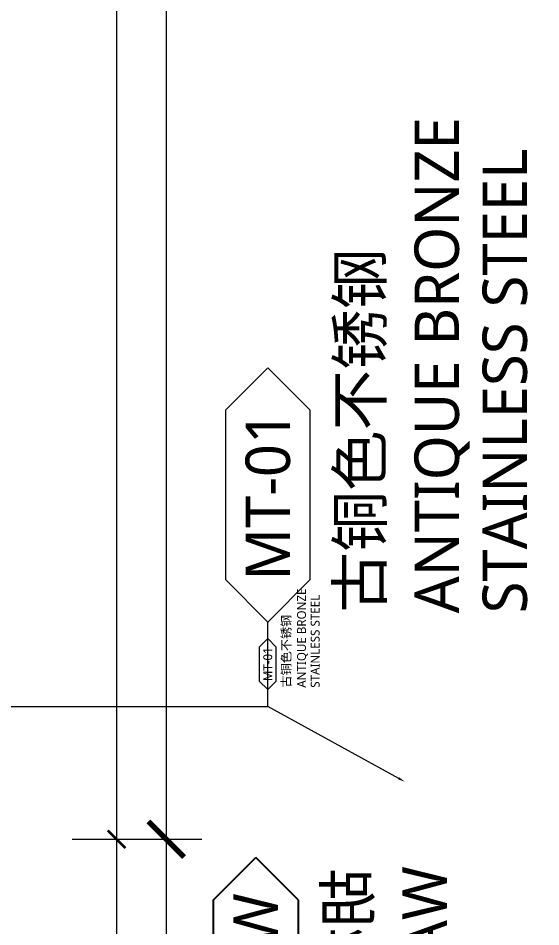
# Model space of a CAD drawing. Header units: millimetres. Extents: x 64682 to 95728, y -1640 to 17847.
# Drawn here: x 80777 to 81071, y 13068 to 13579 of the extents above; entities that cross this region are included whole.
import ezdxf
from ezdxf import colors
from ezdxf.entities.mleader import LeaderData, LeaderLine
from ezdxf.enums import TextEntityAlignment as Align
from ezdxf.math import Vec2, Vec3

# ---------------------------------------------------------------- set-up
doc = ezdxf.new("R2010")
doc.units = ezdxf.units.MM
doc.layers.get('Defpoints').update_dxf_attribs({"color": 250})
for name, color, linetype, lineweight in [('_ACM-A-ANNO-DIMS', 2, 'Continuous', 13), ('_ACM-A-ANNO-DIMS @ 10', 2, 'Continuous', 13), ('_ACM-A-ANNO-DIMS @ 2', 2, 'Continuous', 13), ('_ACM-A-ANNO-DIMS @ 5', 2, 'Continuous', 13)]:
    doc.layers.add(name, color=color, linetype=linetype, lineweight=lineweight)
doc.layers.add('WALL TYPE$0$G-ANNO-NOTE-CH', color=7, linetype='Continuous')
doc.styles.add('Arial', font='ARIALUNI.ttf')
doc.styles.add('WALL TYPE$0$Aecom Chinese', font='Microsoft YaHei.ttf')
doc.dimstyles.new('Aec-Arch-M-注释性', dxfattribs={"dimscale": 2, "dimtxt": 2.5, "dimasz": 2, "dimexe": 2, "dimexo": 2, "dimgap": 0.8, "dimtad": 1, "dimdec": 0, "dimrnd": 5, "dimzin": 3, "dimdsep": 46, "dimtxsty": 'Arial', "dimblk": 'WALL TYPE$0$_ArchTick', "dimcen": 2.5, "dimdle": 2, "dimclrd": 256, "dimclrt": 256, "dimazin": 2, "dimtfac": 0.75, "dimtdec": 0, "dimtix": 1, "dimtmove": 2, "dimatfit": 2, "dimfxl": 5, "dimfxlon": 1, "dimtolj": 1, "dimtzin": 0, "dimlwd": -1, "dimarcsym": 0})

# ---------------------------------------------------------------- blocks, each defined once
blk = doc.blocks.new('WALL TYPE$0$_ArchTick')
at = {"color": 0, "linetype": 'ByBlock', "const_width": 0.15}
blk.add_lwpolyline([(-0.5, -0.5), (0.5, 0.5)], dxfattribs=at)
blk = doc.blocks.new('*D158')
at = {"layer": '_ACM-A-ANNO-DIMS', "color": 0, "lineweight": -2, "transparency": 16777216}
for p, q in [((82340.81602356513, 12113.01223901217), (82340.81602356513, 12078.01223901217)), ((83140.81602356513, 12113.01223901217), (83140.81602356513, 12078.01223901217))]:
    blk.add_line(p, q, dxfattribs=at)
at = {"layer": '_ACM-A-ANNO-DIMS', "transparency": 16777216}
blk.add_line((83150.81602356513, 12088.01223901217), (82330.81602356513, 12088.01223901217), dxfattribs=at)
at = {"layer": 'Defpoints', "color": 0, "transparency": 16777216}
for p in [(82340.81602356513, 12151.86020139569), (83140.81602356513, 12151.86020139569), (82340.81602356513, 12088.01223901217)]:
    blk.add_point(p, dxfattribs=at)
at = {"layer": '_ACM-A-ANNO-DIMS', "transparency": 16777216, "xscale": 10, "yscale": 10, "zscale": 10, "rotation": 180}
blk.add_blockref('WALL TYPE$0$_ArchTick', (82340.81602356513, 12088.01223901217), dxfattribs=at)
at = {"layer": '_ACM-A-ANNO-DIMS', "transparency": 16777216, "xscale": 10, "yscale": 10, "zscale": 10}
blk.add_blockref('WALL TYPE$0$_ArchTick', (83140.81602356513, 12088.01223901217), dxfattribs=at)
at = {"layer": '_ACM-A-ANNO-DIMS', "transparency": 16777216, "insert": (82740.81602356513, 12098.39866466019), "char_height": 12.5, "attachment_point": 5, "style": 'Arial'}
blk.add_mtext('\\A1;800', dxfattribs=at)
blk = doc.blocks.new('*D159')
at = {"layer": '_ACM-A-ANNO-DIMS', "color": 0, "lineweight": -2, "transparency": 16777216}
for p, q in [((82340.81602356513, 12110.09209973514), (82340.81602356513, 12040.09209973514)), ((83140.81602356513, 12110.09209973514), (83140.81602356513, 12040.09209973514))]:
    blk.add_line(p, q, dxfattribs=at)
at = {"layer": '_ACM-A-ANNO-DIMS', "transparency": 16777216}
blk.add_line((83160.81602356513, 12060.09209973514), (82320.81602356513, 12060.09209973514), dxfattribs=at)
at = {"layer": 'Defpoints', "color": 0, "transparency": 16777216}
for p in [(82340.81602356513, 12151.86020139569), (83140.81602356513, 12151.86020139569), (82340.81602356513, 12060.09209973514)]:
    blk.add_point(p, dxfattribs=at)
at = {"layer": '_ACM-A-ANNO-DIMS', "transparency": 16777216, "xscale": 20, "yscale": 20, "zscale": 20, "rotation": 180}
blk.add_blockref('WALL TYPE$0$_ArchTick', (82340.81602356513, 12060.09209973514), dxfattribs=at)
at = {"layer": '_ACM-A-ANNO-DIMS', "transparency": 16777216, "xscale": 20, "yscale": 20, "zscale": 20}
blk.add_blockref('WALL TYPE$0$_ArchTick', (83140.81602356513, 12060.09209973514), dxfattribs=at)
at = {"layer": '_ACM-A-ANNO-DIMS', "transparency": 16777216, "insert": (82740.81602356513, 12080.86495103118), "char_height": 25, "attachment_point": 5, "style": 'Arial'}
blk.add_mtext('\\A1;800', dxfattribs=at)
blk = doc.blocks.new('*D160')
at = {"layer": '_ACM-A-ANNO-DIMS', "color": 0, "lineweight": -2, "transparency": 16777216}
for p, q in [((83140.81602356513, 12113.01223901217), (83140.81602356513, 12078.01223901217)), ((86050.81602356513, 12113.01223901217), (86050.81602356513, 12078.01223901217))]:
    blk.add_line(p, q, dxfattribs=at)
at = {"layer": '_ACM-A-ANNO-DIMS', "transparency": 16777216}
blk.add_line((86060.81602356513, 12088.01223901217), (83130.81602356513, 12088.01223901217), dxfattribs=at)
at = {"layer": 'Defpoints', "color": 0, "transparency": 16777216}
for p in [(83140.81602356513, 12151.86020139569), (86050.81602356513, 12151.86020139568), (83140.81602356513, 12088.01223901217)]:
    blk.add_point(p, dxfattribs=at)
at = {"layer": '_ACM-A-ANNO-DIMS', "transparency": 16777216, "xscale": 10, "yscale": 10, "zscale": 10, "rotation": 180}
blk.add_blockref('WALL TYPE$0$_ArchTick', (83140.81602356513, 12088.01223901217), dxfattribs=at)
at = {"layer": '_ACM-A-ANNO-DIMS', "transparency": 16777216, "xscale": 10, "yscale": 10, "zscale": 10}
blk.add_blockref('WALL TYPE$0$_ArchTick', (86050.81602356513, 12088.01223901217), dxfattribs=at)
at = {"layer": '_ACM-A-ANNO-DIMS', "transparency": 16777216, "insert": (84595.81602356513, 12098.39866466019), "char_height": 12.5, "attachment_point": 5, "style": 'Arial'}
blk.add_mtext('\\A1;2910', dxfattribs=at)
blk = doc.blocks.new('*D161')
at = {"layer": '_ACM-A-ANNO-DIMS', "color": 0, "lineweight": -2, "transparency": 16777216}
for p, q in [((83140.81602356513, 12110.09209973514), (83140.81602356513, 12040.09209973514)), ((86050.81602356513, 12110.09209973514), (86050.81602356513, 12040.09209973514))]:
    blk.add_line(p, q, dxfattribs=at)
at = {"layer": '_ACM-A-ANNO-DIMS', "transparency": 16777216}
blk.add_line((86070.81602356513, 12060.09209973514), (83120.81602356513, 12060.09209973514), dxfattribs=at)
at = {"layer": 'Defpoints', "color": 0, "transparency": 16777216}
for p in [(83140.81602356513, 12151.86020139569), (86050.81602356513, 12151.86020139568), (83140.81602356513, 12060.09209973514)]:
    blk.add_point(p, dxfattribs=at)
at = {"layer": '_ACM-A-ANNO-DIMS', "transparency": 16777216, "xscale": 20, "yscale": 20, "zscale": 20, "rotation": 180}
blk.add_blockref('WALL TYPE$0$_ArchTick', (83140.81602356513, 12060.09209973514), dxfattribs=at)
at = {"layer": '_ACM-A-ANNO-DIMS', "transparency": 16777216, "xscale": 20, "yscale": 20, "zscale": 20}
blk.add_blockref('WALL TYPE$0$_ArchTick', (86050.81602356513, 12060.09209973514), dxfattribs=at)
at = {"layer": '_ACM-A-ANNO-DIMS', "transparency": 16777216, "insert": (84595.81602356513, 12080.86495103118), "char_height": 25, "attachment_point": 5, "style": 'Arial'}
blk.add_mtext('\\A1;2910', dxfattribs=at)
blk = doc.blocks.new('WHA12202707')
at = {"transparency": 16777216}
for p, q in [((2.381249999995816, 2.381249999998545), (0, 0)), ((11.90624999998818, 2.381249999998545), (2.381249999995816, 2.381249999998545)), ((11.90624999998818, 2.381249999998545), (14.28749999998399, 0)), ((2.381249999995816, -2.381249999994907), (0, 0)), ((11.90624999998818, -2.381249999994907), (14.28749999998399, 0)), ((2.381249999995816, -2.381249999994907), (11.90624999998818, -2.381249999994907))]:
    blk.add_line(p, q, dxfattribs=at)
at = {"transparency": 16777216, "style": 'WALL TYPE$0$Aecom Chinese'}
blk.add_attdef('英文2', (0.4915142908575945, -14.58335883787367), '', height=2.5, dxfattribs=at)
at = {"layer": 'WALL TYPE$0$G-ANNO-NOTE-CH', "transparency": 16777216, "style": 'WALL TYPE$0$Aecom Chinese'}
blk.add_attdef('编号', text='', height=2.5, dxfattribs=at).set_placement((7.100982051833853, 0), align=Align.MIDDLE)
for tag, p in [('中文', (0.5380008727915992, -5.178695852169766)), ('英文', (0.4915142908830603, -9.507158057298511))]:
    blk.add_attdef(tag, text='', height=2.5, dxfattribs=at).set_placement(p, align=Align.MIDDLE_LEFT)
blk = doc.blocks.new('*U380')
at = {"layer": '_ACM-A-ANNO-DIMS @ 10'}
dim = blk.add_linear_dim(base=(-2180.000000000015, -1471.882044558526), p1=(-1380.000000000015, -1380.113942897979), p2=(-2180.000000000015, -1380.113942897979), dimstyle='Aec-Arch-M-注释性', override={"dimscale": 10, "dimzin": 8, "dimtix": 1, "dimtofl": 1, "dimtmove": 2, "dimatfit": 2}, dxfattribs=at)
dim.commit()
dim.dimension.update_dxf_attribs({"geometry": '*D159', "text_midpoint": (-1780.000000000015, -1451.109193262482), "insert": (-84520.81602356514, -13531.97414429366)})
at = {"layer": '_ACM-A-ANNO-DIMS @ 5'}
dim = blk.add_linear_dim(base=(-2180.000000000015, -1443.961905281496), p1=(-1380.000000000015, -1380.113942897979), p2=(-2180.000000000015, -1380.113942897979), dimstyle='Aec-Arch-M-注释性', override={"dimscale": 5, "dimzin": 8, "dimtix": 1, "dimtofl": 1, "dimtmove": 2, "dimatfit": 2}, dxfattribs=at)
dim.commit()
dim.dimension.update_dxf_attribs({"geometry": '*D158', "text_midpoint": (-1780.000000000015, -1433.575479633475), "insert": (-84520.81602356514, -13531.97414429366)})
blk = doc.blocks.new('*U381')
at = {"layer": '_ACM-A-ANNO-DIMS @ 10'}
dim = blk.add_linear_dim(base=(-1380.000000000015, -1471.882044558526), p1=(1529.999999999985, -1380.11394289798), p2=(-1380.000000000015, -1380.113942897979), dimstyle='Aec-Arch-M-注释性', override={"dimscale": 10, "dimzin": 8, "dimtix": 1, "dimtofl": 1, "dimtmove": 2, "dimatfit": 2}, dxfattribs=at)
dim.commit()
dim.dimension.update_dxf_attribs({"geometry": '*D161', "text_midpoint": (74.99999999998545, -1451.109193262482), "insert": (-84520.81602356514, -13531.97414429366)})
at = {"layer": '_ACM-A-ANNO-DIMS @ 5'}
dim = blk.add_linear_dim(base=(-1380.000000000015, -1443.961905281496), p1=(1529.999999999985, -1380.11394289798), p2=(-1380.000000000015, -1380.113942897979), dimstyle='Aec-Arch-M-注释性', override={"dimscale": 5, "dimzin": 8, "dimtix": 1, "dimtofl": 1, "dimtmove": 2, "dimatfit": 2}, dxfattribs=at)
dim.commit()
dim.dimension.update_dxf_attribs({"geometry": '*D160', "text_midpoint": (74.99999999998545, -1433.575479633475), "insert": (-84520.81602356514, -13531.97414429366)})
blk = doc.blocks.new('*U383')
at = {"layer": '_ACM-A-ANNO-DIMS @ 10'}
ml = blk.add_multileader_block('Standard', dxfattribs=at)
ml.set_content('WHA12202707', color=256, scale=10)
ml.set_attribute('编号', 'MT-01', width=0)
ml.set_attribute('中文', '古铜色不锈钢', width=0)
ml.set_attribute('英文', 'ANTIQUE BRONZE ', width=0)
ml.set_attribute('英文2', 'STAINLESS STEEL', width=0)
ml.set_leader_properties(color=2)
ml.build(insert=Vec2(0, 0))
ml.multileader.update_dxf_attribs({"text_right_attachment_type": 6, "dogleg_length": 0.36, "arrow_head_size": 20, "scale": 10})
ctx = ml.context
ctx.base_point, ctx.scale, ctx.char_height, ctx.arrow_head_size, ctx.landing_gap_size, ctx.plane_origin = Vec3(-1257.913387246761, -1528.956206433766), 10, 750, 20, 0.8999999999999999, Vec3(1326.989480184042, -5796.680145029596)
ctx.right_attachment = 6
notes = []
notes.append((ctx, [(0, (1, 1, 0), (-1305.316264249952, -1528.956206433766), (1, 0), 47.40287700319059, [(1, [(-1305.316264249952, -1225.00038504477)], 0, [])])]))
ctx.block.insert = Vec3(-1257.91338724675, -1528.956206433784)
at = {"layer": '_ACM-A-ANNO-DIMS @ 2'}
ml = blk.add_multileader_block('Standard', dxfattribs=at)
ml.set_content('WHA12202707', color=256, scale=2)
ml.set_attribute('编号', 'MT-01', width=0)
ml.set_attribute('中文', '古铜色不锈钢', width=0)
ml.set_attribute('英文', 'ANTIQUE BRONZE ', width=0)
ml.set_attribute('英文2', 'STAINLESS STEEL', width=0)
ml.set_leader_properties(color=2)
ml.build(insert=Vec2(0, 0))
ml.multileader.update_dxf_attribs({"text_right_attachment_type": 6, "dogleg_length": 0.36, "scale": 2})
ctx = ml.context
ctx.base_point, ctx.scale, ctx.char_height, ctx.landing_gap_size, ctx.plane_origin = Vec3(-1295.835688849314, -1528.956206433766), 2, 150, 0.18, Vec3(1326.989480184042, -5796.680145029596)
ctx.right_attachment = 6
notes.append((ctx, [(0, (1, 1, 0), (-1305.316264249952, -1528.956206433766), (1, 0), 9.480575400638118, [(1, [(-1347.707929575947, -1606.150779785905)], 0, [])])]))
ctx.block.insert = Vec3(-1295.835688849314, -1528.95620643377)
for ctx, leaders in notes:
    for number, flags, end, landing, length, lines in leaders:
        leader = LeaderData()
        leader.index, (leader.has_last_leader_line, leader.has_dogleg_vector, leader.attachment_direction) = number, flags
        leader.last_leader_point, leader.dogleg_vector, leader.dogleg_length = Vec3(end), Vec3(landing), length
        for number, points, colour, breaks in lines:
            line = LeaderLine()
            line.index, line.vertices, line.color, line.breaks = number, Vec3.list(points), colors.encode_raw_color(colour), breaks
            leader.lines.append(line)
        ctx.leaders.append(leader)
blk = doc.blocks.new('K_1222101499')
at = {"layer": '_ACM-A-ANNO-DIMS'}
for name in ['*U383', '*U380', '*U381']:
    blk.add_blockref(name, (0, 0), dxfattribs=at)
at = {"layer": '_ACM-A-ANNO-DIMS @ 10'}
ml = blk.add_multileader_block('Standard', dxfattribs=at)
ml.set_content('WHA12202707', color=256, scale=-10)
ml.set_attribute('编号', 'WD-01', width=0)
ml.set_attribute('中文', '胡桃木饰面', width=0)
ml.set_attribute('英文', 'WALNUT VENEER', width=0)
ml.set_attribute('英文2', '', width=0)
ml.set_leader_properties(color=2)
ml.build(insert=Vec2(0, 0))
ml.multileader.update_dxf_attribs({"text_right_attachment_type": 6, "dogleg_length": 0.36, "arrow_head_size": 20, "scale": 10})
ctx = ml.context
ctx.base_point, ctx.scale, ctx.char_height, ctx.arrow_head_size, ctx.landing_gap_size, ctx.plane_origin = Vec3(-1533.178581252094, -1522.17917564878), 10, 750, 20, 0.8999999999999999, Vec3(-4293.170581594924, -5532.21712022483)
ctx.right_attachment, ctx.text_align_type = 6, 2
notes = []
notes.append((ctx, [(0, (1, 1, 0), (-1580.581458255285, -1522.17917564878), (1, 0), 47.40287700319059, [(0, [(-1580.581458255285, -1070)], 0, [])])]))
ctx.block.insert, ctx.block.scale = Vec3(-1390.303581252243, -1522.179175648798), Vec3(-10, 10, 10)
for ctx, leaders in notes:
    for number, flags, end, landing, length, lines in leaders:
        leader = LeaderData()
        leader.index, (leader.has_last_leader_line, leader.has_dogleg_vector, leader.attachment_direction) = number, flags
        leader.last_leader_point, leader.dogleg_vector, leader.dogleg_length = Vec3(end), Vec3(landing), length
        for number, points, colour, breaks in lines:
            line = LeaderLine()
            line.index, line.vertices, line.color, line.breaks = number, Vec3.list(points), colors.encode_raw_color(colour), breaks
            leader.lines.append(line)
        ctx.leaders.append(leader)

msp = doc.modelspace()

# ---------------------------------------------------------------- block references
at = {"rotation": 90}
msp.add_blockref('K_1222101499', (79388.56848461789, 14497.01698081192), dxfattribs=at)

doc.saveas('drawing.dxf')
